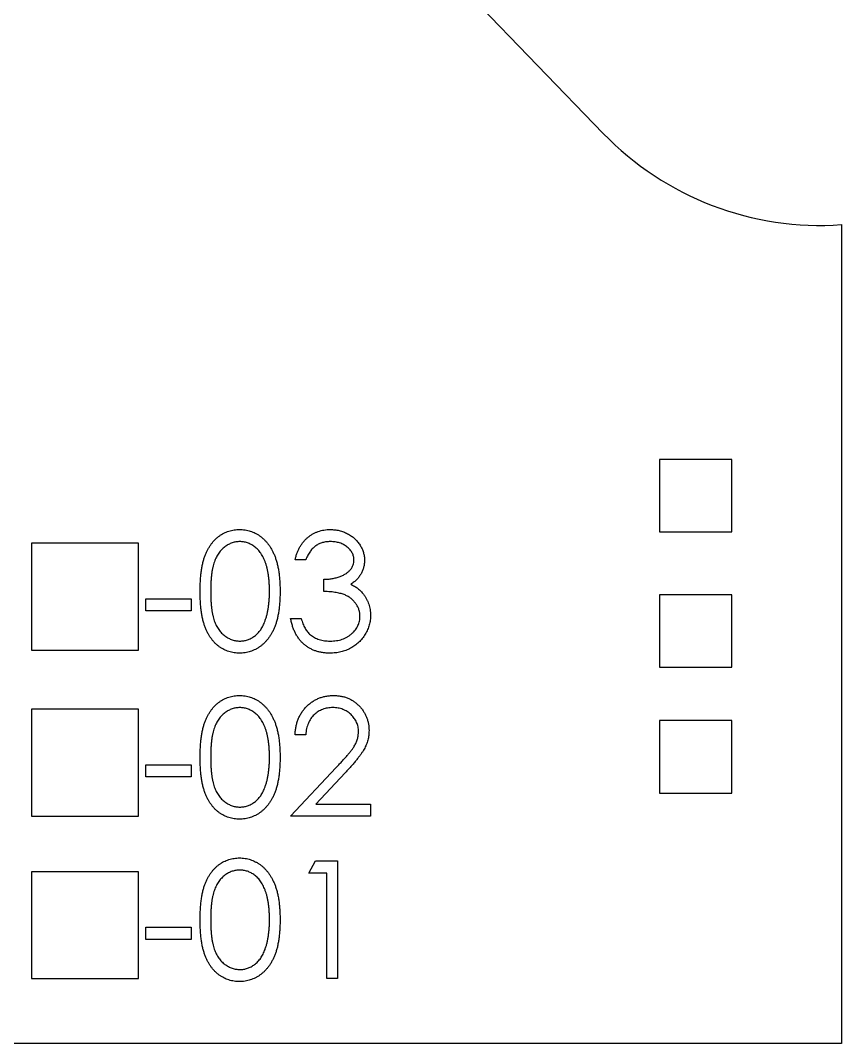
# Model space of a CAD drawing. Extents: x 3.88 to 7.18, y 3.42 to 4.37.
# Drawn here: x 6.7944 to 7.1784, y 3.4178 to 3.8963 of the extents above; entities that cross this region are included whole.
import ezdxf

# ---------------------------------------------------------------- set-up
doc = ezdxf.new("R2010")
doc.units = 0
doc.header["$MEASUREMENT"] = 0
doc.layers.get('0').update_dxf_attribs({"linetype": 'CONTINUOUS'})

msp = doc.modelspace()

# ---------------------------------------------------------------- linework, layer by layer
at = {"color": 7, "linetype": 'CONTINUOUS'}
for p, q in [((6.9565782309, 3.9578286713), (7.0669582803, 3.8435267841)), ((7.1783851921, 3.8008286713), (7.1783851921, 3.4178286713)), ((7.0932287291, 3.6910044255), (7.0932287291, 3.6571516825)), ((7.1270814721, 3.6910044255), (7.0932287291, 3.6910044255)), ((7.1270814721, 3.6571516825), (7.1270814721, 3.6910044255)), ((7.0932287291, 3.6571516825), (7.1270814721, 3.6571516825)), ((6.7995839235, 3.6518261647), (6.7995839235, 3.6018261647)), ((6.8495839235, 3.6518261647), (6.7995839235, 3.6518261647)), ((6.8495839235, 3.6018261647), (6.8495839235, 3.6518261647)), ((6.9278249215, 3.644133857), (6.9228890241, 3.644133857)), ((6.93628646, 3.6293261647), (6.93628646, 3.6349671904)), ((7.0932287291, 3.6277145146), (7.0932287291, 3.5938617716)), ((7.1270814721, 3.6277145146), (7.0932287291, 3.6277145146)), ((7.1270814721, 3.5938617716), (7.1270814721, 3.6277145146)), ((6.8530813318, 3.6258005237), (6.8742351779, 3.6258005237)), ((6.8530813318, 3.620159498), (6.8530813318, 3.6258005237)), ((6.8742351779, 3.6258005237), (6.8742351779, 3.620159498)), ((6.8742351779, 3.620159498), (6.8530813318, 3.620159498)), ((6.9207736394, 3.616633857), (6.9257095369, 3.616633857)), ((6.7995839235, 3.6018261647), (6.8495839235, 3.6018261647)), ((7.0932287291, 3.5938617716), (7.1270814721, 3.5938617716)), ((6.8495839235, 3.574183232), (6.7995839235, 3.574183232)), ((6.7995839235, 3.574183232), (6.7995839235, 3.524183232)), ((6.8495839235, 3.524183232), (6.8495839235, 3.574183232)), ((7.0932287291, 3.5688401789), (7.0932287291, 3.5349874359)), ((7.1270814721, 3.5688401789), (7.0932287291, 3.5688401789)), ((7.1270814721, 3.5349874359), (7.1270814721, 3.5688401789)), ((6.9278249215, 3.5622601551), (6.9228890241, 3.5622601551)), ((6.8530813318, 3.548157591), (6.8742351779, 3.548157591)), ((6.8530813318, 3.5425165653), (6.8530813318, 3.548157591)), ((6.8742351779, 3.548157591), (6.8742351779, 3.5425165653)), ((6.9207736394, 3.524183232), (6.9421037676, 3.5469456519)), ((6.8742351779, 3.5425165653), (6.8530813318, 3.5425165653)), ((6.9463125016, 3.544510756), (6.932551484, 3.5298242576)), ((7.0932287291, 3.5349874359), (7.1270814721, 3.5349874359)), ((6.932551484, 3.5298242576), (6.9581454343, 3.5298242576)), ((6.9581454343, 3.5298242576), (6.9581454343, 3.524183232)), ((6.7995839235, 3.524183232), (6.8495839235, 3.524183232)), ((6.9581454343, 3.524183232), (6.9207736394, 3.524183232)), ((6.9292351779, 3.4975690141), (6.932463343, 3.5032100398)), ((6.932463343, 3.5032100398), (6.9426326138, 3.5032100398)), ((6.9426326138, 3.5032100398), (6.9426326138, 3.4482100398)), ((6.7995839235, 3.4982100398), (6.7995839235, 3.4482100398)), ((6.8495839235, 3.4982100398), (6.7995839235, 3.4982100398)), ((6.8495839235, 3.4482100398), (6.8495839235, 3.4982100398)), ((6.9376967164, 3.4975690141), (6.9292351779, 3.4975690141)), ((6.9376967164, 3.4482100398), (6.9376967164, 3.4975690141)), ((6.8530813318, 3.4721843987), (6.8742351779, 3.4721843987)), ((6.8530813318, 3.4665433731), (6.8530813318, 3.4721843987)), ((6.8742351779, 3.4721843987), (6.8742351779, 3.4665433731)), ((6.8742351779, 3.4665433731), (6.8530813318, 3.4665433731)), ((6.7995839235, 3.4482100398), (6.8495839235, 3.4482100398)), ((6.9426326138, 3.4482100398), (6.9376967164, 3.4482100398)), ((7.1783851921, 3.4178286713), (6.4183851921, 3.4178286713))]:
    msp.add_line(p, q, dxfattribs=at)
msp.add_arc((7.1683851921, 3.9414736144), 0.1410000000000006, 224, 274.06694474, dxfattribs=at)
for points, knots in [([(6.878465947136447, 3.629304129459895), (6.878471101707179, 3.630185659838874), (6.878481114535122, 3.631898045306198), (6.878592504011365, 3.634393232534606), (6.878777545089942, 3.636734037090096), (6.879031132428011, 3.638920570937199), (6.879339729090088, 3.640953398826452), (6.879751687309116, 3.642827087324666), (6.880220172288958, 3.644550311532367), (6.88076314574306, 3.646128680468574), (6.881375788791989, 3.647583493990357), (6.882042691203949, 3.648941530077102), (6.88278986028212, 3.650201166468627), (6.883576204502471, 3.65138096236016), (6.884429244448182, 3.652469044655895), (6.885346013660617, 3.65346052330839), (6.886318437167115, 3.654370762751863), (6.887351116208011, 3.655184795271623), (6.888434208061199, 3.655894116024201), (6.889535673448169, 3.656537099244827), (6.890686928430978, 3.657045716704852), (6.891859576672448, 3.657480643219095), (6.893063065934269, 3.657825163797254), (6.894297920490836, 3.65806480490324), (6.895565248439208, 3.658214729469257), (6.896420585016832, 3.658229121973797), (6.896854368610806, 3.658236421126562)], [0, 0, 0, 0, 0.0685938754172485, 0.1332445916929342, 0.1943104708402725, 0.2512764872501561, 0.3045101237883932, 0.3542310498301784, 0.4004762284391506, 0.4434059271904891, 0.4840095987806699, 0.52324660372995, 0.5610362642360331, 0.5978937295726231, 0.6335115912616172, 0.6685001861390466, 0.702875321900778, 0.7370646318789448, 0.7706720818125847, 0.8035672205235663, 0.8361830958220394, 0.8684616779620077, 0.9008476178018573, 0.9334672490309375, 0.9662579426774018, 1, 1, 1, 1]), ([(6.896854368610806, 3.658236421126562), (6.897291995403292, 3.658230351485395), (6.89816271869669, 3.658218275035696), (6.899445399597989, 3.658048291740357), (6.900705738385738, 3.657828889382025), (6.901924613231232, 3.657477004128983), (6.903125070717439, 3.657055927789377), (6.904277257869774, 3.656500324247776), (6.905421852993149, 3.655896062251619), (6.906506858662099, 3.655158913445467), (6.907564692862483, 3.654344242707191), (6.908556301979242, 3.653419383146628), (6.909507034190293, 3.65240993035305), (6.910380980715516, 3.651293370579489), (6.91121559768489, 3.65008682399621), (6.911979202198737, 3.648780176265665), (6.912687675834952, 3.647376323102754), (6.913354336019352, 3.645881772564507), (6.91393731274611, 3.644256602887946), (6.914455625658774, 3.642510950680935), (6.914880470790791, 3.6406290082263), (6.915231810244985, 3.638621259137257), (6.915504516542339, 3.636477757046632), (6.915702987575869, 3.634202844942746), (6.915807862264282, 3.631795099605396), (6.915827608744913, 3.63014890431678), (6.915837742008242, 3.629304129459895)], [0, 0, 0, 0, 0.0337879412002539, 0.0672261112531336, 0.0998413805582495, 0.132545412477981, 0.1651298048763309, 0.1980106431827073, 0.231279810572081, 0.2650439104334927, 0.299215763973783, 0.3343588397409629, 0.369695007645484, 0.4062575751144954, 0.4438035186000606, 0.4829815311234258, 0.5230848521443381, 0.5652667767065694, 0.6093428829310777, 0.656392590661991, 0.7058870179274405, 0.7583257517117638, 0.8138327469620024, 0.8727952177377407, 0.9347225675630351, 1, 1, 1, 1]), ([(6.922889024059524, 3.644133857023998), (6.923022745570225, 3.644687510343611), (6.923284160186122, 3.645769857298321), (6.923829407769205, 3.647316257111636), (6.92442339606512, 3.64877962673349), (6.925136653422566, 3.650132565034418), (6.925914648131834, 3.65140226207736), (6.926806005184541, 3.652559919747573), (6.927769600824862, 3.653634980633486), (6.928835421456747, 3.654589045795099), (6.929953157568245, 3.655452981539776), (6.931138558735757, 3.656189589583727), (6.932367775636295, 3.656823254843026), (6.933649324868344, 3.65734528705821), (6.934987021852076, 3.657738545287249), (6.936368773075688, 3.658023866517961), (6.937798199506061, 3.658209155455617), (6.938768518786891, 3.658227238875546), (6.939261219572344, 3.658236421126562)], [0, 0, 0, 0, 0.0726253460834351, 0.1419766113262342, 0.2089849284189385, 0.2739568703644452, 0.3368893473968405, 0.3987449534945898, 0.460115885278862, 0.5208249225900293, 0.5809944586324853, 0.6401519276014654, 0.6986224507562551, 0.7572710809271651, 0.8164266940046606, 0.8762540482034705, 0.9371652930625377, 1, 1, 1, 1]), ([(6.939261219572344, 3.658236421126562), (6.939979091233524, 3.658214747508427), (6.941399175691207, 3.65817187303668), (6.943485452143285, 3.657780360463437), (6.945497302157748, 3.6571608226693), (6.947412704623433, 3.656304806957146), (6.949191851421374, 3.655249006321742), (6.950774848641686, 3.653992417599111), (6.952140239525749, 3.652559285718595), (6.953285722603265, 3.65097634542216), (6.954182615445537, 3.649284615988936), (6.954843972743075, 3.647543470662336), (6.955246599158769, 3.645757039683368), (6.955298779337214, 3.644550853867758), (6.95532492149542, 3.643946557344511)], [0, 0, 0, 0, 0.0902542493426767, 0.178539791528685, 0.2660930338538197, 0.3546309779571728, 0.4418861533505628, 0.5257469151636484, 0.6081136336036369, 0.6901972728278826, 0.7708214843303347, 0.8483261812554107, 0.9240117400247427, 0.9999999999999999, 0.9999999999999999, 0.9999999999999999, 0.9999999999999999]), ([(6.897019633033882, 3.652595395485536), (6.89641120574399, 3.652563746750853), (6.895193242755343, 3.652500391625072), (6.893398011380785, 3.652045713983171), (6.891671097469356, 3.651278435205186), (6.890303876770839, 3.650410480098119), (6.889263608647729, 3.649576584672242), (6.888523335270767, 3.648864872568493), (6.887824710396374, 3.648090132234036), (6.887172802983265, 3.647241329472144), (6.886583641442455, 3.646315764724108), (6.886038086433163, 3.64532617321948), (6.885544460499088, 3.644265045668961), (6.885086264635207, 3.643124155842179), (6.884689763586319, 3.641871434152966), (6.884333262917491, 3.640494159210829), (6.88405809804495, 3.638967834204238), (6.883813775821026, 3.637307502327879), (6.88362909599399, 3.635509817916432), (6.88350284313448, 3.633572991142125), (6.88340719872892, 3.631497580015173), (6.883403665036692, 3.630064466646741), (6.883401844572344, 3.629326164716305)], [0, 0, 0, 0, 0.0603889949326789, 0.1208880041570434, 0.1826143959280571, 0.2473649821762152, 0.2810819424293911, 0.3148717957840594, 0.3492160021204664, 0.3845921848847575, 0.4210094470111024, 0.458060289232382, 0.496725344129668, 0.5371542602876627, 0.5800569185741213, 0.6271124013895726, 0.6783241508939639, 0.7339727554395395, 0.7937385905051615, 0.8577080745882901, 0.9266949806407878, 1, 1, 1, 1]), ([(6.910901844572344, 3.629326164716305), (6.910894933052081, 3.629987319298726), (6.910881410968472, 3.631280838987793), (6.910792569654017, 3.633173259463211), (6.910649809049327, 3.634973791979438), (6.91045658568861, 3.636684069913286), (6.91019133092565, 3.63830104922639), (6.90987278618874, 3.639827043572415), (6.909499329612865, 3.641261642307442), (6.909070961789835, 3.642608542566079), (6.908588204083562, 3.643862912124248), (6.908054877822669, 3.645027451200057), (6.907485828557967, 3.646108440718088), (6.906867351668383, 3.647102403733284), (6.906208197561014, 3.648015140073826), (6.905484698329815, 3.648825639125691), (6.90474281007164, 3.649573329406093), (6.903687687969558, 3.650411545289481), (6.902317580009157, 3.651272950519432), (6.900600942658913, 3.652044103766218), (6.89882429702355, 3.652500493067704), (6.897620753955045, 3.652563784155585), (6.897019633033882, 3.652595395485536)], [0, 0, 0, 0, 0.0656764168485229, 0.1284930038448351, 0.1881472132975866, 0.2450740694520083, 0.299412407564072, 0.3508569647004184, 0.3998785563875581, 0.4466052178570775, 0.491184762275947, 0.5333035069930628, 0.5737769712849099, 0.6124477128656399, 0.6495158390889502, 0.6854481283820849, 0.7202744270676118, 0.7540038485230655, 0.8190868636527461, 0.8805021609090239, 0.9403156787728293, 1, 1, 1, 1]), ([(6.939327325341575, 3.652595395485536), (6.938701064149782, 3.652573573636118), (6.937477830385194, 3.652530950488836), (6.935714741452928, 3.652156312236563), (6.93407740358853, 3.651562736545739), (6.932830082418993, 3.650845995659588), (6.931907453576633, 3.650140914639619), (6.931235511170522, 3.649534333439227), (6.930587689860033, 3.648846594597136), (6.929989410740897, 3.648058834210912), (6.929404823661379, 3.647198140171847), (6.928839510554256, 3.646259772097649), (6.928311629289616, 3.645230351667888), (6.927990299320571, 3.644506433550732), (6.927824921495421, 3.644133857023998)], [0, 0, 0, 0, 0.1227280999764561, 0.2397165235883929, 0.3518621792202467, 0.463201981803225, 0.5202611541541637, 0.5794324380306669, 0.6405963441586378, 0.705298229088021, 0.7732361059084536, 0.8446489293403164, 0.9200459817773688, 1, 1, 1, 1]), ([(6.950389024059524, 3.64396859260092), (6.950382655165379, 3.644255862792942), (6.950369984552538, 3.644827373215493), (6.950203809846661, 3.645664944579916), (6.94996563872598, 3.646476922601255), (6.949619624334037, 3.647253819850799), (6.949172122543408, 3.647998106017079), (6.948630711995128, 3.648712499475155), (6.9479940212365, 3.649403822052617), (6.947266184815248, 3.650056826648388), (6.946453900723693, 3.650644542350612), (6.945589770879942, 3.651168482708714), (6.94467042638057, 3.651609041960949), (6.943701858347389, 3.651974235665156), (6.942678831202859, 3.652248465686612), (6.941606726863973, 3.652445493961467), (6.940483341388497, 3.652568646955441), (6.939716929508608, 3.652586380611725), (6.939327325341575, 3.652595395485536)], [0, 0, 0, 0, 0.055265429429255, 0.1099479507543712, 0.1638976208060363, 0.2180695737014812, 0.2732851511607947, 0.3308840720778529, 0.3904782195586434, 0.4541190809354982, 0.5189409231034413, 0.5833792809311801, 0.6485746725268519, 0.7150779036892848, 0.7825379574848439, 0.8523470501177107, 0.9249408757112344, 1, 1, 1, 1]), ([(6.93628645995696, 3.634967190357331), (6.936966642201374, 3.634980451672173), (6.938298486230966, 3.635006418246781), (6.940249438693478, 3.635255805389503), (6.942109306058501, 3.635660595958039), (6.943850113174694, 3.636225736179456), (6.945428589501592, 3.636913749726963), (6.946811110756588, 3.637684062078264), (6.947947940454767, 3.638572739669643), (6.948859439303457, 3.63953777348691), (6.949535507902959, 3.640579367016262), (6.950034541807706, 3.641660046538126), (6.950329709844164, 3.642799916415275), (6.950369183036385, 3.643577662178945), (6.950389024059524, 3.64396859260092)], [0, 0, 0, 0, 0.1101513778870505, 0.2156840408510311, 0.3180373845849133, 0.4181367779933889, 0.5116558022784847, 0.5966723572005863, 0.6738006776704211, 0.7445265998525858, 0.8107013618101405, 0.874075167515923, 0.9367044473916147, 1, 1, 1, 1]), ([(6.95532492149542, 3.643946557344511), (6.955306636493252, 3.643365021999136), (6.955270855581507, 3.64222704757186), (6.954967040208384, 3.640565709759688), (6.954455756077472, 3.638999913183825), (6.953747516951248, 3.637523066350456), (6.952830721161758, 3.636144533153236), (6.951720150210624, 3.634861212011142), (6.950407965525581, 3.633667410954841), (6.949413582213786, 3.63298353352237), (6.948901644251831, 3.632631453177844)], [0, 0, 0, 0, 0.1280675485958898, 0.2506083188676679, 0.3706301659145024, 0.4900722467299496, 0.6103747641546189, 0.7343130699115267, 0.8632165042449886, 1, 1, 1, 1]), ([(6.948901644251831, 3.632631453177844), (6.94948746043107, 3.632349963218499), (6.950650012751229, 3.631791346340139), (6.952218635102699, 3.630678406258655), (6.953664325600821, 3.629424959488337), (6.954461083614119, 3.628435865357227), (6.954862181110806, 3.627937943562459)], [0, 0, 0, 0, 0.25391588862308, 0.5038961297186533, 0.7502553885301003, 1, 1, 1, 1]), ([(6.896854368610806, 3.600415908306049), (6.896420600135673, 3.600423272147566), (6.895565293369452, 3.600437792205699), (6.894297747042406, 3.600586782398223), (6.893064682966177, 3.600829735214957), (6.891863636076075, 3.601159663887775), (6.89069214870074, 3.601578983835305), (6.88956169559337, 3.602112342639164), (6.8884573516401, 3.602730958237592), (6.887384139748651, 3.603434740304158), (6.886362576533664, 3.604241290426281), (6.885386572289376, 3.605133181577165), (6.884481673253397, 3.60613339877379), (6.883634516195663, 3.607225977767496), (6.882841647454788, 3.608408743599121), (6.882097642431874, 3.609678023184763), (6.881432770966846, 3.611049288869759), (6.880806236960585, 3.612511999944976), (6.88025394244721, 3.614101966325206), (6.879771689078471, 3.615831095768928), (6.879365105607969, 3.617711182548143), (6.879041256197858, 3.619742316652946), (6.878775951310722, 3.621921353757561), (6.878592686429972, 3.624251766270585), (6.878481170228937, 3.626728562655078), (6.878471114099076, 3.62842994062864), (6.878465947136447, 3.629304129459895)], [0, 0, 0, 0, 0.0337906803429672, 0.0666286260745624, 0.099295262884201, 0.1316507517839148, 0.1636088819681108, 0.1961310226856821, 0.228932780592022, 0.2621920605927201, 0.296028765755508, 0.330258969185459, 0.3651045936798505, 0.4009992591691218, 0.4379098368951161, 0.4760009680137945, 0.5155511169363323, 0.5565882586710896, 0.5999440814163917, 0.6466082875005267, 0.6964008624514628, 0.7497565159327976, 0.8068383525917535, 0.8674216658694571, 0.9318796288865531, 1, 1, 1, 1]), ([(6.883401844572344, 3.629326164716305), (6.883403762756161, 3.628591545243387), (6.883407485574296, 3.627165793096407), (6.883501926981568, 3.625097591581416), (6.883633379772101, 3.623165338908632), (6.883798755007053, 3.621369789283739), (6.884046427725704, 3.61971721787648), (6.88432742821936, 3.618200755088337), (6.884664468973652, 3.616823205419969), (6.885065222237293, 3.615572538809317), (6.885521695098983, 3.614431018071141), (6.88601929099785, 3.613368311904956), (6.886558294904577, 3.612371494055249), (6.887151073165634, 3.611444161049487), (6.887806118600725, 3.610591492259433), (6.888508810365692, 3.60980943808877), (6.889263234399357, 3.609101182836217), (6.890307355756859, 3.60826062735826), (6.891679085001004, 3.607381796349989), (6.893416242924979, 3.60662591816167), (6.895202037801334, 3.606147826558757), (6.896414470359046, 3.606087196359202), (6.897019633033882, 3.606056933947074)], [0, 0, 0, 0, 0.0729596725565431, 0.1416003980637289, 0.2055868247616573, 0.2653317514049719, 0.320634150676446, 0.3715010354005607, 0.4184798438617735, 0.4613938651164282, 0.5018334890605347, 0.5405087845770907, 0.5778894042135677, 0.6143163116208332, 0.6497018639313423, 0.6845703410010858, 0.7186338519825681, 0.752359742329178, 0.8176309254522459, 0.8797078861579288, 0.93995847693856, 1, 1, 1, 1]), ([(6.915837742008242, 3.629304129459895), (6.915827373190202, 3.628463049972619), (6.915807124747104, 3.626820572491058), (6.915705374376747, 3.624423504554143), (6.915499196188109, 3.622161006074489), (6.915247902259837, 3.620029799096925), (6.914885585579451, 3.618032669472001), (6.914482218847033, 3.616158891864972), (6.913967701940456, 3.614426072662056), (6.913398553287116, 3.612814833562119), (6.91274116922793, 3.611326614072191), (6.912038031245309, 3.609928555559594), (6.911263027850739, 3.60862932334682), (6.910444425651495, 3.607415129052897), (6.909553933577267, 3.606308145175227), (6.908616067603167, 3.605287400433927), (6.907614838342669, 3.604360934049456), (6.906551558688787, 3.603536644244355), (6.905456297757963, 3.60279394256277), (6.904311479497341, 3.602168134415305), (6.903143903031911, 3.601622557420308), (6.901941424072437, 3.601183977321367), (6.900711710458421, 3.60083727802556), (6.899450333800269, 3.600601264269731), (6.898162547157924, 3.600434904292908), (6.897291938025712, 3.60042226222683), (6.896854368610806, 3.600415908306049)], [0, 0, 0, 0, 0.0650596339825159, 0.1270498037242675, 0.1855061235695817, 0.2407519353051602, 0.2929641184114982, 0.3424460113875109, 0.3889182415745303, 0.4326754501382249, 0.4745258671785994, 0.5146698695347106, 0.5536430499422051, 0.5914614378981227, 0.6278388512382591, 0.6634189805605545, 0.6985977059250446, 0.7332029146685496, 0.7673952762111598, 0.8008348065624473, 0.8340066273958262, 0.8669881685285085, 0.8997253758474593, 0.9327056936972697, 0.9661777838687264, 1, 1, 1, 1]), ([(6.908819512841575, 3.615499041318869), (6.908985326335477, 3.615989794367626), (6.909321998838559, 3.616986233520023), (6.909755898148527, 3.618531948052717), (6.910097611564585, 3.620153705771741), (6.910405035883504, 3.621841814748745), (6.910614869619035, 3.623608724336061), (6.910783763827771, 3.62544896751188), (6.910883246051102, 3.62736393177558), (6.910895577853652, 3.628664995922934), (6.910901844572344, 3.629326164716305)], [0, 0, 0, 0, 0.1105883385953345, 0.2245417540535943, 0.3425034940501039, 0.4643240984173566, 0.5907560327017645, 0.7222274753555133, 0.8588428362087226, 0.9999999999999999, 0.9999999999999999, 0.9999999999999999, 0.9999999999999999]), ([(6.953209536880037, 3.61769154933169), (6.953185439108035, 3.618203981030494), (6.953137363471189, 3.619226294639344), (6.952771837345929, 3.620730910211106), (6.952165222028468, 3.622181161824259), (6.951332498767719, 3.623558057193117), (6.950294523689269, 3.624819243704863), (6.949100361820251, 3.625948141581425), (6.947724533499816, 3.626888122769633), (6.946451052923497, 3.627535757503077), (6.945320112986465, 3.627967250950381), (6.944354232905694, 3.628269827570595), (6.943271934216883, 3.628511696015481), (6.942086221578832, 3.628745657748418), (6.940792090587401, 3.62894179584141), (6.939388376424533, 3.629106069355014), (6.937874514031588, 3.629237307439157), (6.936826512104451, 3.62929594687668), (6.93628645995696, 3.629326164716305)], [0, 0, 0, 0, 0.0669025611986262, 0.1334722245710304, 0.2010152128987453, 0.2716179086809916, 0.3428843170151075, 0.4138334373834363, 0.4855715419705947, 0.5598171257698282, 0.5999152807368288, 0.6436230850318218, 0.6919224361141817, 0.7447128019262279, 0.8015114286639122, 0.8628712761230354, 0.9293353763051998, 1, 1, 1, 1]), ([(6.954862181110806, 3.627937943562459), (6.95512693850435, 3.627575646080209), (6.955652117705802, 3.626856983987832), (6.95629853082348, 3.625700847447094), (6.956891658428919, 3.624535723808458), (6.95732818317729, 3.623315801913184), (6.957704886736686, 3.622080267810432), (6.957952745135471, 3.620802663777015), (6.958111860313147, 3.619495128132671), (6.958134203333868, 3.618610151336341), (6.958145434315933, 3.61816530734451)], [0, 0, 0, 0, 0.1281455049994644, 0.254192538628043, 0.3781411397135915, 0.5013808330744073, 0.6239569784447042, 0.7470758858273299, 0.8728647202442611, 1, 1, 1, 1]), ([(6.958145434315933, 3.61816530734451), (6.958117168670065, 3.61739518915492), (6.95806077039691, 3.615858576964241), (6.957558841437349, 3.613587741335169), (6.956775895735652, 3.611372088973564), (6.955684731110722, 3.609243042035263), (6.954328578661966, 3.607257113665575), (6.952724065836597, 3.605475133058505), (6.950869484173229, 3.603957364884326), (6.948818831071526, 3.60267798083816), (6.946588558074977, 3.601664083410017), (6.944212584074239, 3.600933488136302), (6.941704976475576, 3.600495233446403), (6.939990137040412, 3.600442651068607), (6.939117990405677, 3.600415908306049)], [0, 0, 0, 0, 0.0796349660380427, 0.1588951686538334, 0.2395795267652217, 0.3223821210874965, 0.4057934127573031, 0.4878842639085049, 0.5697105896098897, 0.6530482051842861, 0.7374337002462258, 0.8225728805582574, 0.9097627089986438, 1, 1, 1, 1]), ([(6.939206131431319, 3.606056933947074), (6.939720836297298, 3.606066596717747), (6.94072729722981, 3.60608549143164), (6.942195776251479, 3.606259758162484), (6.943593241079027, 3.606512450350433), (6.94490543058812, 3.606907710063708), (6.946150200457926, 3.607381889385602), (6.947299763828709, 3.608002677145601), (6.948387916443309, 3.608703756558913), (6.949382780459034, 3.609519246755164), (6.950279699015299, 3.610400703387071), (6.951054735744902, 3.611335850320014), (6.951726006193232, 3.612295691913456), (6.952265595609202, 3.613302619331606), (6.952692436163152, 3.614346755425959), (6.952982835993859, 3.615432008407165), (6.953184801808924, 3.616549239766066), (6.953201246753225, 3.617308696534812), (6.953209536880037, 3.61769154933169)], [0, 0, 0, 0, 0.0760618905628335, 0.148732460803536, 0.2183745247439723, 0.2857225935927383, 0.3510576941824566, 0.414934915729319, 0.4784859417740849, 0.5421690352812155, 0.6047501165431393, 0.6641185017301124, 0.7214996756099118, 0.7776159163852555, 0.8326661086975489, 0.8878580281135748, 0.9434676608977681, 1, 1, 1, 1]), ([(6.897019633033882, 3.606056933947074), (6.89762827065382, 3.606083469937571), (6.898843386926583, 3.606136447789762), (6.900627966280632, 3.606598817601823), (6.902346111067456, 3.607350484085245), (6.90370205271833, 3.608209245226566), (6.904730766420355, 3.609032307542863), (6.905468094766689, 3.609733238228447), (6.906144767044501, 3.610518302539865), (6.906786575817107, 3.611365279376893), (6.907375217115819, 3.612290421781315), (6.907910495368514, 3.613289261293386), (6.908398947868704, 3.614364577212024), (6.908677232891, 3.615115244503957), (6.908819512841575, 3.615499041318869)], [0, 0, 0, 0, 0.1128017870876412, 0.2252034422403031, 0.3396628004503114, 0.4597310343290401, 0.5217844254033596, 0.5839686717932115, 0.6482103637315138, 0.7139104928357358, 0.7810269995615565, 0.8514662200478417, 0.9240585113203397, 1, 1, 1, 1]), ([(6.939117990405677, 3.600415908306049), (6.938530009843186, 3.600429670655827), (6.937373060164945, 3.600456750370979), (6.935671563770282, 3.600638576502515), (6.934050847591975, 3.600979695614525), (6.932495173832146, 3.601408700109018), (6.931028021387816, 3.602001846885611), (6.929628286644197, 3.60270898773145), (6.928302105119298, 3.603548256339956), (6.927057352578806, 3.604521064119281), (6.925895358877358, 3.605609976952175), (6.924845727769121, 3.606833084735912), (6.923896846196816, 3.608167560031847), (6.923054743236077, 3.609625406668121), (6.922315874806629, 3.611202541421637), (6.921696141408959, 3.612905284157925), (6.921155037601746, 3.614720434469167), (6.920902969003484, 3.615985028258253), (6.920773639444139, 3.616633857023997)], [0, 0, 0, 0, 0.0655377247223923, 0.128956387961231, 0.1903671277264783, 0.2499654671000665, 0.3085687536915746, 0.3664152430357365, 0.424556412502518, 0.483181137491438, 0.542251435306565, 0.6017442596855528, 0.6625077153077683, 0.7244995565544741, 0.7891389152034054, 0.856353952001831, 0.9262991097764977, 1, 1, 1, 1]), ([(6.925709536880037, 3.616633857023997), (6.925838131459813, 3.616210372529777), (6.926088259087293, 3.615386658404349), (6.926514026627846, 3.614201167886601), (6.926999099474666, 3.613114398478783), (6.927519471110376, 3.612118377990557), (6.928065989547876, 3.611203297380406), (6.92867750980002, 3.610393353724155), (6.929308739223763, 3.609652971975145), (6.92978455763357, 3.609235842358942), (6.930017429508241, 3.609031693562459)], [0, 0, 0, 0, 0.149770386031969, 0.2913164099952423, 0.4259663731047409, 0.5521595739695285, 0.6715274135235938, 0.7861216286916604, 0.8953250730704463, 1, 1, 1, 1]), ([(6.930017429508241, 3.609031693562459), (6.930325410106149, 3.608794374784928), (6.930940420635985, 3.608320469778894), (6.931941976631693, 3.607713974932773), (6.932998992063848, 3.607194829844634), (6.934120281696339, 3.606772846959619), (6.935305995944312, 3.606456091384961), (6.936551325053419, 3.606228105627928), (6.937858312296433, 3.606077599606734), (6.938750305551406, 3.606063922972719), (6.939206131431319, 3.606056933947074)], [0, 0, 0, 0, 0.1182604269471052, 0.2361558108840867, 0.3556302211949984, 0.4762494473041355, 0.6001641196112295, 0.7286330771605736, 0.8613262312325873, 1, 1, 1, 1]), ([(6.878465947136447, 3.551661196734325), (6.878471101707179, 3.552542727113304), (6.878481114535122, 3.554255112580628), (6.878592504011365, 3.556750299809037), (6.878777545089942, 3.559091104364526), (6.879031132428011, 3.56127763821163), (6.879339729090088, 3.563310466100883), (6.879751687309116, 3.565184154599096), (6.880220172288958, 3.566907378806798), (6.88076314574306, 3.568485747743005), (6.881375788791989, 3.569940561264787), (6.882042691203949, 3.571298597351533), (6.88278986028212, 3.572558233743058), (6.883576204502471, 3.57373802963459), (6.884429244448182, 3.574826111930325), (6.885346013660617, 3.57581759058282), (6.886318437167115, 3.576727830026293), (6.887351116208011, 3.577541862546053), (6.888434208061199, 3.578251183298632), (6.889535673448169, 3.578894166519258), (6.890686928430978, 3.579402783979282), (6.891859576672448, 3.579837710493525), (6.893063065934269, 3.580182231071684), (6.894297920490836, 3.580421872177671), (6.895565248439208, 3.580571796743687), (6.896420585016832, 3.580586189248227), (6.896854368610806, 3.580593488400992)], [0, 0, 0, 0, 0.0685938754172485, 0.1332445916929342, 0.1943104708402729, 0.2512764872501566, 0.3045101237883933, 0.3542310498301785, 0.4004762284391508, 0.4434059271904892, 0.48400959878067, 0.5232466037299498, 0.5610362642360333, 0.5978937295726232, 0.6335115912616174, 0.6685001861390468, 0.7028753219007781, 0.737064631878945, 0.7706720818125848, 0.8035672205235665, 0.8361830958220395, 0.8684616779620079, 0.9008476178018571, 0.9334672490309373, 0.9662579426774018, 1, 1, 1, 1]), ([(6.896854368610806, 3.580593488400992), (6.897291995403292, 3.580587418759825), (6.89816271869669, 3.580575342310127), (6.899445399597989, 3.580405359014787), (6.900705738385738, 3.580185956656455), (6.901924613231232, 3.579834071403414), (6.903125070717439, 3.579412995063807), (6.904277257869774, 3.578857391522207), (6.905421852993149, 3.578253129526049), (6.906506858662099, 3.577515980719897), (6.907564692862483, 3.576701309981621), (6.908556301979242, 3.575776450421059), (6.909507034190293, 3.57476699762748), (6.910380980715516, 3.573650437853919), (6.91121559768489, 3.57244389127064), (6.911979202198737, 3.571137243540095), (6.912687675834952, 3.569733390377185), (6.913354336019352, 3.568238839838937), (6.91393731274611, 3.566613670162377), (6.914455625658774, 3.564868017955365), (6.914880470790791, 3.56298607550073), (6.915231810244987, 3.560978326411687), (6.915504516542339, 3.558834824321062), (6.915702987575869, 3.556559912217176), (6.915807862264282, 3.554152166879827), (6.915827608744913, 3.55250597159121), (6.915837742008242, 3.551661196734325)], [0, 0, 0, 0, 0.0337879412002539, 0.0672261112531336, 0.0998413805582496, 0.1325454124779809, 0.1651298048763308, 0.1980106431827072, 0.2312798105720809, 0.2650439104334926, 0.2992157639737829, 0.3343588397409634, 0.3696950076454846, 0.4062575751144953, 0.4438035186000606, 0.4829815311234258, 0.5230848521443381, 0.5652667767065694, 0.6093428829310777, 0.6563925906619911, 0.7058870179274406, 0.7583257517117639, 0.8138327469620024, 0.8727952177377413, 0.9347225675630347, 1, 1, 1, 1]), ([(6.922889024059524, 3.562260155067659), (6.922921188131118, 3.56291498653189), (6.922984357511735, 3.564201058100396), (6.923280308109327, 3.566076102383678), (6.923703384331406, 3.567868557383867), (6.924302982040026, 3.569563056093184), (6.92504343281295, 3.571179840720375), (6.925949958837233, 3.572697442235892), (6.927003234446251, 3.574130922654844), (6.928201327363855, 3.575453141439146), (6.92950136860028, 3.576661814723282), (6.930895568887344, 3.57771661123915), (6.932369598481023, 3.578597614617747), (6.93391067227977, 3.579338118275585), (6.935536613257084, 3.579893281288846), (6.937231879236991, 3.580305384065528), (6.939004132648106, 3.58055328485721), (6.940211617350816, 3.580579934740369), (6.940825722777473, 3.580593488400992)], [0, 0, 0, 0, 0.0687985167452406, 0.1351184559300887, 0.1990010113675045, 0.2619337007769909, 0.3235312844431782, 0.3854347205665486, 0.4472155159851222, 0.5100181032833274, 0.5725109099917948, 0.6333640222588508, 0.6932167277430217, 0.7525553881310318, 0.8125582265741703, 0.8732608589653617, 0.9355427078252669, 1, 1, 1, 1]), ([(6.940825722777473, 3.580593488400992), (6.941428849240093, 3.580579484372956), (6.942613971194516, 3.580551966958112), (6.944342916737639, 3.580312101393473), (6.945992745438234, 3.579944528794958), (6.94754475980376, 3.579399844106748), (6.949014887863108, 3.578716383970533), (6.950384926991359, 3.577866411747258), (6.951688006163462, 3.576890145262444), (6.952860172522988, 3.575738591069388), (6.95393694873233, 3.574509879836622), (6.954865064722453, 3.573197626571671), (6.955664365514715, 3.571840716289752), (6.956318568246668, 3.570428549547787), (6.956814483010713, 3.568956527644416), (6.957181908323773, 3.567438763357231), (6.957391948488211, 3.565857740657668), (6.957424007230558, 3.564787463997598), (6.957440306110805, 3.564243328144582)], [0, 0, 0, 0, 0.0694796363669833, 0.1365250035391414, 0.2008008928734225, 0.2639832069133276, 0.3257111447611872, 0.3872705140757315, 0.4494927805315655, 0.5129551957628502, 0.576266397070108, 0.6375749668311783, 0.6979010984244985, 0.7575582794115655, 0.816587504365064, 0.876645756608313, 0.9372858729381262, 1, 1, 1, 1]), ([(6.897019633033882, 3.574952462759966), (6.89641120574399, 3.574920814025284), (6.895193242755343, 3.574857458899502), (6.893398011380785, 3.574402781257602), (6.891671097469356, 3.573635502479616), (6.890303876770839, 3.572767547372548), (6.889263608647729, 3.571933651946672), (6.888523335270767, 3.571221939842923), (6.887824710396374, 3.570447199508466), (6.887172802983265, 3.569598396746574), (6.886583641442455, 3.568672831998538), (6.886038086433163, 3.56768324049391), (6.885544460499088, 3.566622112943391), (6.885086264635207, 3.565481223116609), (6.884689763586319, 3.564228501427396), (6.884333262917491, 3.56285122648526), (6.88405809804495, 3.561324901478669), (6.883813775821026, 3.559664569602309), (6.88362909599399, 3.557866885190863), (6.88350284313448, 3.555930058416555), (6.88340719872892, 3.553854647289603), (6.883403665036692, 3.552421533921171), (6.883401844572344, 3.551683231990736)], [0, 0, 0, 0, 0.0603889949326789, 0.1208880041570434, 0.1826143959280565, 0.2473649821762152, 0.2810819424293911, 0.314871795784059, 0.3492160021204664, 0.3845921848847574, 0.4210094470111023, 0.4580602892323818, 0.4967253441296684, 0.5371542602876624, 0.5800569185741206, 0.6271124013895722, 0.6783241508939636, 0.7339727554395391, 0.7937385905051612, 0.8577080745882897, 0.9266949806407879, 1, 1, 1, 1]), ([(6.910901844572344, 3.551683231990736), (6.910894933052081, 3.552344386573156), (6.910881410968472, 3.553637906262224), (6.910792569654017, 3.555530326737641), (6.910649809049327, 3.557330859253868), (6.91045658568861, 3.559041137187716), (6.91019133092565, 3.560658116500821), (6.90987278618874, 3.562184110846845), (6.909499329612865, 3.563618709581872), (6.909070961789835, 3.564965609840509), (6.908588204083562, 3.566219979398678), (6.908054877822669, 3.567384518474487), (6.907485828557967, 3.568465507992518), (6.906867351668383, 3.569459471007714), (6.906208197561014, 3.570372207348256), (6.905484698329815, 3.571182706400121), (6.90474281007164, 3.571930396680523), (6.903687687969558, 3.572768612563912), (6.902317580009157, 3.573630017793862), (6.900600942658913, 3.574401171040648), (6.89882429702355, 3.574857560342135), (6.897620753955045, 3.574920851430016), (6.897019633033882, 3.574952462759966)], [0, 0, 0, 0, 0.0656764168485234, 0.128493003844835, 0.1881472132975865, 0.2450740694520087, 0.2994124075640729, 0.3508569647004182, 0.3998785563875584, 0.4466052178570776, 0.4911847622759477, 0.5333035069930625, 0.57377697128491, 0.61244771286564, 0.6495158390889498, 0.6854481283820854, 0.7202744270676118, 0.7540038485230655, 0.8190868636527466, 0.880502160909024, 0.9403156787728294, 1, 1, 1, 1]), ([(6.940572317328755, 3.574952462759966), (6.940142094374353, 3.574941673311063), (6.939297207527842, 3.574920484614908), (6.938059392227963, 3.574759891821772), (6.936870291907494, 3.574516682224586), (6.935748230268075, 3.574129494536823), (6.934669724556281, 3.573676341932697), (6.933662287993397, 3.573089589020569), (6.932697620427277, 3.572419133079523), (6.931795116789575, 3.571637424036114), (6.930973130999489, 3.570754992269751), (6.930225363168488, 3.569794480886197), (6.929591772071612, 3.568738861965155), (6.929029339647572, 3.567613465385167), (6.928599189882605, 3.566387371859268), (6.928231442658214, 3.565090566998698), (6.927964316409984, 3.563704548448457), (6.927872158202941, 3.562749616163761), (6.927824921495421, 3.562260155067659)], [0, 0, 0, 0, 0.0644420198530867, 0.1265534866972383, 0.1867788219416124, 0.2459439745213414, 0.3041103458128573, 0.3617852793109977, 0.420255407067459, 0.4799428587769948, 0.5402862362437816, 0.6007123566267304, 0.6619622304358131, 0.7244721944653055, 0.7888813129531337, 0.8563062910592517, 0.9263482014292842, 1, 1, 1, 1]), ([(6.952504408674907, 3.563802623016376), (6.952494521058194, 3.564177943604322), (6.952475034464353, 3.564917628410953), (6.952299798242215, 3.566001409603207), (6.952042341451308, 3.567050896513615), (6.951645521004803, 3.568053112988636), (6.951168755849197, 3.569027770689005), (6.950559653205545, 3.56994523698096), (6.949863608833546, 3.570836786088357), (6.949056231502949, 3.571671847531246), (6.94816988121243, 3.572436893483611), (6.947233369732523, 3.573114543166099), (6.946242590318145, 3.573680875838968), (6.945201671986005, 3.574145129779687), (6.944113529473293, 3.574509314617215), (6.942976054750427, 3.574761663647664), (6.941792391680289, 3.574920102701574), (6.940984151027775, 3.574941539685867), (6.940572317328755, 3.574952462759966)], [0, 0, 0, 0, 0.0619690391917484, 0.1221290764323364, 0.180999124191659, 0.2401624165448512, 0.2998647227478914, 0.3599512670925817, 0.4217417893803282, 0.486545679012397, 0.5515084714935634, 0.6149949372340053, 0.6772396658274387, 0.7397146797414266, 0.8030385380943941, 0.866487292833148, 0.9319694797733326, 0.9999999999999999, 0.9999999999999999, 0.9999999999999999, 0.9999999999999999]), ([(6.942103767649267, 3.546945651862531), (6.942623128352495, 3.54748773854025), (6.943620713973258, 3.54852897610701), (6.945031099304271, 3.550049611634745), (6.946299889739841, 3.55145866977015), (6.947427926924684, 3.552762394384391), (6.948416139015748, 3.553953394577816), (6.949261364167973, 3.555041003938099), (6.949967338124085, 3.556015888919154), (6.950715523402572, 3.557161143031943), (6.951428967713505, 3.558561089937227), (6.95205601226124, 3.560263292707028), (6.952435616499518, 3.562019452028916), (6.952481386148893, 3.563205853104451), (6.952504408674907, 3.563802623016376)], [0, 0, 0, 0, 0.1107941734871618, 0.2128129326077734, 0.3060779098917656, 0.390617458060214, 0.4672327266979064, 0.5344506183816976, 0.59386680149885, 0.6448329686326044, 0.7362206188001785, 0.8250374016667812, 0.9119923130965324, 1, 1, 1, 1]), ([(6.957440306110805, 3.564243328144582), (6.957413697276306, 3.563477291073952), (6.957360946554678, 3.561958659798718), (6.956909726766677, 3.559726992835333), (6.956204972549867, 3.55756482893487), (6.955356517854337, 3.555824612020411), (6.954500353995367, 3.554422504153805), (6.953729597722338, 3.553267507835114), (6.952822168575064, 3.552024214583608), (6.951785819228559, 3.550687592184221), (6.950602702276625, 3.549275144836583), (6.949303554938627, 3.547758054817845), (6.947854826286357, 3.546164374171317), (6.946838919215772, 3.545075159686702), (6.946312501623626, 3.544510756029197)], [0, 0, 0, 0, 0.0987013748863721, 0.1956706803858569, 0.2924199929089622, 0.3913392869674686, 0.4444587417649348, 0.5042245791547474, 0.5703475914063549, 0.6429138259794822, 0.7222898165239618, 0.8079227212022502, 0.9004703662977914, 1, 1, 1, 1]), ([(6.896854368610806, 3.522772975580479), (6.896420600135673, 3.522780339421997), (6.895565293369452, 3.52279485948013), (6.894297747042406, 3.522943849672654), (6.893064682966177, 3.523186802489387), (6.891863636076075, 3.523516731162204), (6.89069214870074, 3.523936051109735), (6.88956169559337, 3.524469409913594), (6.8884573516401, 3.525088025512022), (6.887384139748651, 3.525791807578588), (6.886362576533664, 3.526598357700712), (6.885386572289376, 3.527490248851595), (6.884481673253397, 3.528490466048221), (6.883634516195663, 3.529583045041926), (6.882841647454788, 3.530765810873552), (6.882097642431874, 3.532035090459193), (6.881432770966846, 3.53340635614419), (6.880806236960585, 3.534869067219406), (6.88025394244721, 3.536459033599637), (6.879771689078471, 3.538188163043359), (6.879365105607969, 3.540068249822573), (6.879041256197858, 3.542099383927376), (6.878775951310722, 3.544278421031991), (6.878592686429972, 3.546608833545015), (6.878481170228937, 3.549085629929508), (6.878471114099076, 3.550787007903071), (6.878465947136447, 3.551661196734325)], [0, 0, 0, 0, 0.0337906803429672, 0.0666286260745623, 0.099295262884201, 0.1316507517839147, 0.163608881968111, 0.1961310226856822, 0.2289327805920221, 0.2621920605927204, 0.296028765755508, 0.3302589691854593, 0.3651045936798505, 0.4009992591691218, 0.4379098368951161, 0.4760009680137942, 0.5155511169363319, 0.5565882586710893, 0.5999440814163913, 0.6466082875005263, 0.6964008624514633, 0.7497565159327976, 0.8068383525917535, 0.8674216658694571, 0.9318796288865535, 1, 1, 1, 1]), ([(6.883401844572344, 3.551683231990736), (6.883403762756161, 3.550948612517818), (6.883407485574296, 3.549522860370836), (6.883501926981569, 3.547454658855846), (6.883633379772101, 3.545522406183062), (6.883798755007053, 3.543726856558169), (6.884046427725704, 3.542074285150911), (6.88432742821936, 3.540557822362767), (6.884664468973652, 3.539180272694399), (6.885065222237293, 3.537929606083748), (6.885521695098983, 3.536788085345572), (6.88601929099785, 3.535725379179386), (6.886558294904577, 3.534728561329679), (6.887151073165634, 3.533801228323918), (6.887806118600725, 3.532948559533864), (6.888508810365692, 3.5321665053632), (6.889263234399357, 3.531458250110647), (6.890307355756859, 3.53061769463269), (6.891679085001004, 3.529738863624419), (6.893416242924979, 3.5289829854361), (6.895202037801334, 3.528504893833187), (6.896414470359046, 3.528444263633632), (6.897019633033882, 3.528414001221505)], [0, 0, 0, 0, 0.0729596725565426, 0.141600398063729, 0.2055868247616569, 0.2653317514049716, 0.3206341506764451, 0.3715010354005608, 0.4184798438617732, 0.4613938651164284, 0.5018334890605345, 0.54050878457709, 0.5778894042135679, 0.614316311620833, 0.6497018639313421, 0.6845703410010852, 0.7186338519825679, 0.7523597423291778, 0.8176309254522458, 0.8797078861579285, 0.9399584769385599, 1, 1, 1, 1]), ([(6.915837742008242, 3.551661196734325), (6.915827373190202, 3.55082011724705), (6.915807124747104, 3.549177639765489), (6.915705374376747, 3.546780571828573), (6.915499196188109, 3.544518073348919), (6.915247902259837, 3.542386866371356), (6.914885585579451, 3.540389736746432), (6.914482218847033, 3.538515959139402), (6.913967701940456, 3.536783139936486), (6.913398553287116, 3.535171900836549), (6.91274116922793, 3.533683681346622), (6.912038031245309, 3.532285622834025), (6.911263027850739, 3.53098639062125), (6.910444425651495, 3.529772196327327), (6.909553933577267, 3.528665212449658), (6.908616067603167, 3.527644467708357), (6.907614838342669, 3.526718001323886), (6.906551558688787, 3.525893711518785), (6.905456297757963, 3.5251510098372), (6.904311479497341, 3.524525201689736), (6.903143903031911, 3.523979624694738), (6.901941424072437, 3.523541044595797), (6.900711710458421, 3.523194345299991), (6.899450333800269, 3.522958331544161), (6.898162547157924, 3.522791971567339), (6.897291938025712, 3.52277932950126), (6.896854368610806, 3.522772975580479)], [0, 0, 0, 0, 0.065059633982516, 0.1270498037242679, 0.1855061235695818, 0.2407519353051603, 0.2929641184114982, 0.3424460113875105, 0.3889182415745299, 0.4326754501382249, 0.4745258671785999, 0.5146698695347107, 0.5536430499422053, 0.5914614378981228, 0.6278388512382592, 0.6634189805605543, 0.6985977059250446, 0.7332029146685499, 0.7673952762111597, 0.8008348065624474, 0.8340066273958263, 0.8669881685285082, 0.8997253758474593, 0.9327056936972697, 0.9661777838687264, 1, 1, 1, 1]), ([(6.908819512841575, 3.5378561085933), (6.908985326335477, 3.538346861642056), (6.909321998838559, 3.539343300794454), (6.909755898148527, 3.540889015327147), (6.910097611564585, 3.542510773046172), (6.910405035883504, 3.544198882023176), (6.910614869619035, 3.545965791610491), (6.910783763827771, 3.54780603478631), (6.910883246051102, 3.54972099905001), (6.910895577853652, 3.551022063197364), (6.910901844572344, 3.551683231990736)], [0, 0, 0, 0, 0.1105883385953358, 0.2245417540535946, 0.3425034940501031, 0.4643240984173572, 0.5907560327017665, 0.7222274753555143, 0.8588428362087237, 1, 1, 1, 1]), ([(6.897019633033882, 3.528414001221505), (6.89762827065382, 3.528440537212001), (6.898843386926583, 3.528493515064192), (6.900627966280632, 3.528955884876254), (6.902346111067456, 3.529707551359675), (6.90370205271833, 3.530566312500996), (6.904730766420355, 3.531389374817294), (6.905468094766689, 3.532090305502878), (6.906144767044501, 3.532875369814295), (6.906786575817107, 3.533722346651324), (6.907375217115819, 3.534647489055746), (6.907910495368514, 3.535646328567817), (6.908398947868704, 3.536721644486455), (6.908677232891, 3.537472311778387), (6.908819512841575, 3.5378561085933)], [0, 0, 0, 0, 0.1128017870876411, 0.2252034422403028, 0.3396628004503114, 0.4597310343290401, 0.5217844254033596, 0.5839686717932117, 0.6482103637315129, 0.7139104928357348, 0.7810269995615555, 0.8514662200478416, 0.9240585113203397, 1, 1, 1, 1]), ([(6.878465947136447, 3.475688004497477), (6.878471101707179, 3.476569534876456), (6.878481114535122, 3.47828192034378), (6.878592504011365, 3.480777107572189), (6.878777545089942, 3.483117912127678), (6.879031132428011, 3.485304445974782), (6.879339729090088, 3.487337273864035), (6.879751687309116, 3.489210962362248), (6.880220172288958, 3.49093418656995), (6.88076314574306, 3.492512555506157), (6.881375788791989, 3.493967369027939), (6.882042691203949, 3.495325405114684), (6.88278986028212, 3.496585041506211), (6.883576204502471, 3.497764837397743), (6.884429244448182, 3.498852919693477), (6.885346013660616, 3.499844398345972), (6.886318437167115, 3.500754637789445), (6.887351116208011, 3.501568670309205), (6.888434208061199, 3.502277991061784), (6.889535673448169, 3.50292097428241), (6.890686928430978, 3.503429591742434), (6.891859576672448, 3.503864518256678), (6.893063065934269, 3.504209038834836), (6.894297920490836, 3.504448679940824), (6.895565248439208, 3.504598604506839), (6.896420585016832, 3.504612997011379), (6.896854368610806, 3.504620296164144)], [0, 0, 0, 0, 0.0685938754172485, 0.1332445916929342, 0.1943104708402729, 0.2512764872501566, 0.3045101237883935, 0.3542310498301785, 0.4004762284391505, 0.4434059271904894, 0.4840095987806698, 0.5232466037299497, 0.5610362642360331, 0.5978937295726227, 0.6335115912616175, 0.6685001861390466, 0.7028753219007775, 0.7370646318789444, 0.7706720818125847, 0.8035672205235663, 0.8361830958220393, 0.8684616779620078, 0.900847617801857, 0.9334672490309371, 0.9662579426774017, 1, 1, 1, 1]), ([(6.896854368610806, 3.504620296164144), (6.897291995403292, 3.504614226522977), (6.89816271869669, 3.504602150073278), (6.899445399597989, 3.504432166777939), (6.900705738385738, 3.504212764419607), (6.901924613231232, 3.503860879166566), (6.903125070717439, 3.503439802826959), (6.904277257869774, 3.502884199285359), (6.905421852993149, 3.502279937289201), (6.906506858662099, 3.50154278848305), (6.907564692862483, 3.500728117744773), (6.908556301979242, 3.499803258184211), (6.909507034190293, 3.498793805390632), (6.910380980715516, 3.497677245617071), (6.91121559768489, 3.496470699033793), (6.911979202198737, 3.495164051303248), (6.912687675834952, 3.493760198140337), (6.913354336019352, 3.492265647602089), (6.91393731274611, 3.490640477925529), (6.914455625658774, 3.488894825718518), (6.914880470790791, 3.487012883263882), (6.915231810244987, 3.485005134174839), (6.915504516542339, 3.482861632084215), (6.915702987575869, 3.480586719980328), (6.915807862264282, 3.478178974642979), (6.915827608744913, 3.476532779354363), (6.915837742008242, 3.475688004497477)], [0, 0, 0, 0, 0.0337879412002539, 0.0672261112531336, 0.0998413805582496, 0.1325454124779809, 0.165129804876331, 0.1980106431827072, 0.2312798105720811, 0.2650439104334928, 0.2992157639737831, 0.3343588397409633, 0.3696950076454845, 0.4062575751144959, 0.4438035186000603, 0.482981531123426, 0.523084852144338, 0.5652667767065696, 0.609342882931078, 0.6563925906619911, 0.7058870179274404, 0.7583257517117636, 0.8138327469620026, 0.8727952177377413, 0.9347225675630347, 1, 1, 1, 1]), ([(6.897019633033882, 3.498979270523118), (6.89641120574399, 3.498947621788437), (6.895193242755343, 3.498884266662654), (6.893398011380785, 3.498429589020753), (6.891671097469356, 3.497662310242768), (6.890303876770839, 3.496794355135701), (6.889263608647729, 3.495960459709825), (6.888523335270767, 3.495248747606075), (6.887824710396374, 3.494474007271618), (6.887172802983265, 3.493625204509727), (6.886583641442455, 3.492699639761691), (6.886038086433163, 3.491710048257063), (6.885544460499088, 3.490648920706543), (6.885086264635207, 3.489508030879761), (6.884689763586319, 3.488255309190548), (6.884333262917491, 3.486878034248412), (6.88405809804495, 3.485351709241821), (6.883813775821026, 3.483691377365461), (6.88362909599399, 3.481893692954015), (6.88350284313448, 3.479956866179707), (6.88340719872892, 3.477881455052755), (6.883403665036692, 3.476448341684323), (6.883401844572344, 3.475710039753888)], [0, 0, 0, 0, 0.0603889949326789, 0.1208880041570433, 0.1826143959280566, 0.247364982176215, 0.2810819424293912, 0.3148717957840589, 0.349216002120466, 0.384592184884757, 0.4210094470111024, 0.4580602892323815, 0.4967253441296683, 0.5371542602876624, 0.5800569185741206, 0.6271124013895722, 0.6783241508939636, 0.7339727554395391, 0.7937385905051612, 0.8577080745882893, 0.9266949806407878, 0.9999999999999999, 0.9999999999999999, 0.9999999999999999, 0.9999999999999999]), ([(6.910901844572344, 3.475710039753888), (6.910894933052081, 3.476371194336308), (6.910881410968472, 3.477664714025376), (6.910792569654017, 3.479557134500793), (6.910649809049327, 3.48135766701702), (6.91045658568861, 3.483067944950868), (6.91019133092565, 3.484684924263973), (6.90987278618874, 3.486210918609998), (6.909499329612865, 3.487645517345025), (6.909070961789835, 3.488992417603661), (6.908588204083562, 3.49024678716183), (6.908054877822669, 3.491411326237639), (6.907485828557967, 3.49249231575567), (6.906867351668383, 3.493486278770867), (6.906208197561014, 3.494399015111409), (6.905484698329815, 3.495209514163273), (6.90474281007164, 3.495957204443676), (6.903687687969558, 3.496795420327064), (6.902317580009157, 3.497656825557014), (6.900600942658913, 3.4984279788038), (6.89882429702355, 3.498884368105287), (6.897620753955045, 3.498947659193168), (6.897019633033882, 3.498979270523118)], [0, 0, 0, 0, 0.0656764168485235, 0.128493003844835, 0.1881472132975866, 0.2450740694520088, 0.299412407564073, 0.3508569647004182, 0.3998785563875581, 0.4466052178570777, 0.4911847622759478, 0.5333035069930626, 0.5737769712849103, 0.6124477128656399, 0.6495158390889499, 0.6854481283820856, 0.7202744270676117, 0.7540038485230657, 0.8190868636527465, 0.8805021609090241, 0.9403156787728294, 1, 1, 1, 1]), ([(6.896854368610806, 3.446799783343631), (6.896420600135673, 3.446807147185149), (6.895565293369452, 3.446821667243282), (6.894297747042406, 3.446970657435806), (6.893064682966177, 3.44721361025254), (6.891863636076075, 3.447543538925357), (6.89069214870074, 3.447962858872887), (6.88956169559337, 3.448496217676746), (6.8884573516401, 3.449114833275174), (6.887384139748651, 3.44981861534174), (6.886362576533664, 3.450625165463864), (6.885386572289376, 3.451517056614747), (6.884481673253397, 3.452517273811373), (6.883634516195663, 3.453609852805078), (6.882841647454788, 3.454792618636704), (6.882097642431874, 3.456061898222345), (6.881432770966846, 3.457433163907341), (6.880806236960585, 3.458895874982558), (6.88025394244721, 3.460485841362789), (6.879771689078471, 3.462214970806511), (6.879365105607969, 3.464095057585725), (6.879041256197858, 3.466126191690528), (6.878775951310722, 3.468305228795144), (6.878592686429972, 3.470635641308168), (6.878481170228937, 3.47311243769266), (6.878471114099076, 3.474813815666222), (6.878465947136447, 3.475688004497477)], [0, 0, 0, 0, 0.0337906803429672, 0.0666286260745624, 0.099295262884201, 0.1316507517839148, 0.163608881968111, 0.1961310226856821, 0.2289327805920222, 0.2621920605927204, 0.296028765755508, 0.3302589691854593, 0.3651045936798505, 0.4009992591691218, 0.437909836895116, 0.4760009680137942, 0.515551116936332, 0.5565882586710892, 0.5999440814163912, 0.6466082875005262, 0.6964008624514629, 0.7497565159327976, 0.8068383525917535, 0.8674216658694569, 0.9318796288865535, 1, 1, 1, 1]), ([(6.883401844572344, 3.475710039753888), (6.883403762756161, 3.47497542028097), (6.883407485574296, 3.473549668133989), (6.883501926981568, 3.471481466618999), (6.883633379772101, 3.469549213946214), (6.883798755007053, 3.467753664321322), (6.884046427725704, 3.466101092914063), (6.88432742821936, 3.46458463012592), (6.884664468973652, 3.463207080457551), (6.885065222237293, 3.4619564138469), (6.885521695098983, 3.460814893108724), (6.88601929099785, 3.459752186942539), (6.886558294904577, 3.458755369092831), (6.887151073165634, 3.45782803608707), (6.887806118600725, 3.456975367297016), (6.888508810365692, 3.456193313126352), (6.889263234399357, 3.455485057873799), (6.890307355756859, 3.454644502395842), (6.891679085001004, 3.453765671387572), (6.893416242924979, 3.453009793199252), (6.895202037801334, 3.452531701596339), (6.896414470359046, 3.452471071396785), (6.897019633033882, 3.452440808984657)], [0, 0, 0, 0, 0.0729596725565426, 0.1416003980637291, 0.2055868247616569, 0.2653317514049716, 0.3206341506764451, 0.3715010354005608, 0.4184798438617729, 0.4613938651164285, 0.5018334890605343, 0.5405087845770903, 0.577889404213568, 0.6143163116208331, 0.6497018639313422, 0.6845703410010855, 0.718633851982568, 0.752359742329178, 0.8176309254522458, 0.8797078861579285, 0.9399584769385599, 1, 1, 1, 1]), ([(6.915837742008242, 3.475688004497477), (6.915827373190202, 3.474846925010202), (6.915807124747104, 3.473204447528641), (6.915705374376747, 3.470807379591725), (6.915499196188109, 3.468544881112071), (6.915247902259837, 3.466413674134508), (6.914885585579451, 3.464416544509584), (6.914482218847033, 3.462542766902554), (6.913967701940456, 3.460809947699639), (6.913398553287116, 3.459198708599702), (6.91274116922793, 3.457710489109774), (6.912038031245309, 3.456312430597177), (6.911263027850739, 3.455013198384402), (6.910444425651495, 3.45379900409048), (6.909553933577267, 3.45269202021281), (6.908616067603167, 3.451671275471509), (6.907614838342669, 3.450744809087039), (6.906551558688787, 3.449920519281938), (6.905456297757963, 3.449177817600352), (6.904311479497341, 3.448552009452888), (6.903143903031911, 3.44800643245789), (6.901941424072437, 3.447567852358949), (6.900711710458421, 3.447221153063143), (6.899450333800269, 3.446985139307313), (6.898162547157924, 3.446818779330491), (6.897291938025712, 3.446806137264412), (6.896854368610806, 3.446799783343631)], [0, 0, 0, 0, 0.0650596339825162, 0.1270498037242679, 0.1855061235695817, 0.2407519353051602, 0.2929641184114979, 0.3424460113875104, 0.3889182415745299, 0.4326754501382251, 0.4745258671785996, 0.5146698695347105, 0.553643049942205, 0.5914614378981226, 0.6278388512382592, 0.6634189805605544, 0.6985977059250447, 0.7332029146685499, 0.7673952762111597, 0.8008348065624474, 0.8340066273958262, 0.8669881685285084, 0.8997253758474593, 0.9327056936972697, 0.9661777838687264, 1, 1, 1, 1]), ([(6.908819512841575, 3.461882916356452), (6.908985326335477, 3.462373669405209), (6.909321998838559, 3.463370108557606), (6.909755898148527, 3.464915823090299), (6.910097611564585, 3.466537580809324), (6.910405035883504, 3.468225689786328), (6.910614869619035, 3.469992599373644), (6.910783763827771, 3.471832842549462), (6.910883246051102, 3.473747806813162), (6.910895577853652, 3.475048870960516), (6.910901844572344, 3.475710039753888)], [0, 0, 0, 0, 0.1105883385953363, 0.2245417540535956, 0.3425034940501041, 0.4643240984173581, 0.5907560327017667, 0.7222274753555145, 0.8588428362087244, 1, 1, 1, 1]), ([(6.897019633033882, 3.452440808984657), (6.89762827065382, 3.452467344975154), (6.898843386926583, 3.452520322827344), (6.900627966280632, 3.452982692639406), (6.902346111067456, 3.453734359122827), (6.90370205271833, 3.454593120264148), (6.904730766420355, 3.455416182580446), (6.905468094766689, 3.45611711326603), (6.906144767044501, 3.456902177577448), (6.906786575817107, 3.457749154414476), (6.907375217115819, 3.458674296818898), (6.907910495368514, 3.459673136330969), (6.908398947868704, 3.460748452249607), (6.908677232891, 3.46149911954154), (6.908819512841575, 3.461882916356452)], [0, 0, 0, 0, 0.1128017870876412, 0.225203442240303, 0.3396628004503116, 0.4597310343290406, 0.5217844254033596, 0.5839686717932114, 0.6482103637315132, 0.7139104928357353, 0.7810269995615564, 0.8514662200478416, 0.9240585113203402, 1, 1, 1, 1])]:
    msp.add_open_spline(points, degree=3, knots=knots, dxfattribs=at)

doc.saveas('drawing.dxf')
